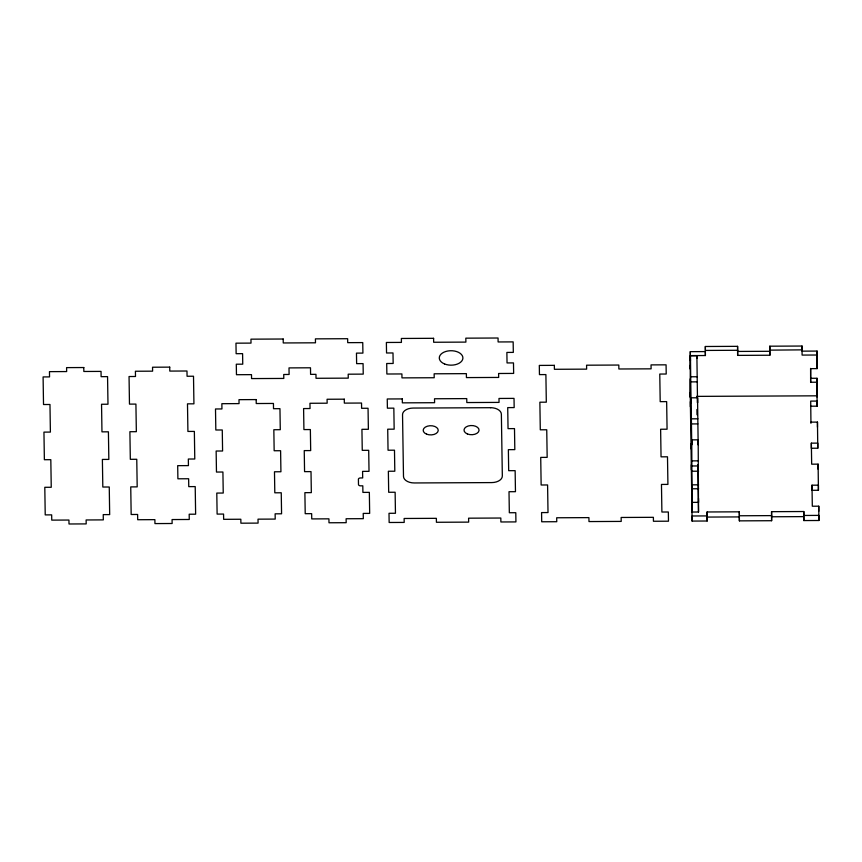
<?xml version="1.0" encoding="UTF-8"?>
<svg xmlns="http://www.w3.org/2000/svg" width="862" height="862" viewBox="0 0 862 862"><rect width="100%" height="100%" fill="white"/><g stroke="black" fill="none" stroke-linecap="round" stroke-linejoin="round"><path stroke-width="1.29" d="M690.214 397.565L690.3 351.664L705.342 351.588L705.396 355.532L690.365 355.607L690.333 369.205L690.279 365.262M690.365 406.767L690.365 401.66M690.29 396.412L690.246 378.86M690.688 427.789L690.688 422.692M690.764 381.888L690.451 355.758L696.895 355.726L697.53 402.877L697.541 397.781L691.098 397.813L691.087 402.91L690.764 381.888L697.207 381.855M691.012 448.811L691.012 443.714M691.335 469.833L691.335 464.737M691.744 439.857L692.067 512.039L698.511 512.006L698.188 439.825L691.744 439.857L691.733 444.954L691.098 397.813M691.658 490.866L691.658 485.759M691.981 511.888L691.981 506.781M692.121 521.079L692.132 515.982L707.163 515.918L707.163 521.014L692.121 521.079L690.225 392.469M698.188 439.825L698.177 444.932L697.541 397.781M705.396 355.532L705.353 346.492L737.581 346.341L737.635 355.381L769.863 355.23L769.809 346.19L802.037 346.039L802.091 355.079L817.133 355.015L817.111 368.613L810.657 368.645L810.636 382.243L817.09 382.222L817.057 395.82L696.561 396.38M707.099 517.071L707.109 511.974L739.337 511.823L739.402 515.767L771.63 515.616L771.619 520.713L739.391 520.863L739.327 516.92L707.099 517.071L707.163 521.014M737.635 355.381L737.581 346.341M739.391 520.863L739.337 511.823M771.555 516.769L771.565 511.672L803.793 511.522L803.858 515.465L818.9 515.39L818.889 520.497L803.847 520.562L803.793 516.618L771.555 516.769L771.619 520.713M802.037 346.039L802.037 349.864L769.874 350.134L769.809 346.19M803.847 520.562L803.793 511.522M810.636 382.243L810.592 368.408M811.347 443.154L811.336 448.251L817.779 448.218L817.79 443.122L811.347 443.154L811.67 464.176L818.113 464.144L818.426 490.273L811.982 490.306L811.993 485.198L818.437 485.166L818.426 490.273M816.993 396.973L817.025 378.278L810.582 378.299M802.026 351.146L817.068 351.071L817.111 368.613M810.689 406.207L817.133 406.174L817.144 401.078L810.7 401.099L810.948 423.285M817.456 427.196L817.467 422.1L811.023 422.132M818.103 469.251L818.113 464.144M818.749 511.295L818.76 506.199L812.316 506.22L811.993 485.198M737.635 350.284L705.407 350.435L705.353 346.492M737.57 351.437L769.798 351.297L769.863 355.23M690.774 376.78L697.218 376.759M691.421 418.835L697.864 418.803M691.41 423.932L697.854 423.899M692.067 460.879L698.511 460.847M692.057 465.976L698.5 465.954M692.143 471.234L698.586 471.202M692.111 484.843L698.565 484.81M692.175 488.776L698.619 488.754M817.068 351.071L817.133 355.015M817.025 378.278L817.09 382.222M817.004 391.876L817.133 406.174M817.467 422.1L817.779 448.218M818.76 506.199L818.889 520.497M771.565 511.672L771.63 515.616M707.109 511.974L707.163 515.918M698.532 498.408L698.597 502.352L692.154 502.384L692.089 498.441M696.938 409.515L697.013 414.773M697.789 464.704L698.511 512.006M690.3 351.664L690.44 360.866M696.808 355.575L696.895 358.28L696.808 355.575M283.189 339.014L250.961 339.165L251.014 343.108L235.972 343.173L236.134 353.689L242.588 353.657L242.75 364.173L236.296 364.206L236.457 374.711L251.499 374.647L251.564 378.58L283.792 378.44L283.738 374.496L289.104 374.464L289.007 367.902L310.492 367.794L310.589 374.367L315.966 374.345L316.02 378.289L348.259 378.138L348.194 374.194L363.236 374.119L363.074 363.613L356.631 363.645L356.469 353.129L362.913 353.097L362.751 342.591L347.709 342.656L347.645 338.712L315.417 338.863L315.481 342.807L283.253 342.957L283.189 339.014M433.597 338.313L401.369 338.464L401.423 342.408L386.381 342.473L386.542 352.989L392.997 352.957L393.158 363.473L386.704 363.505L386.866 374.011L401.907 373.946L401.972 377.879L434.2 377.739L434.146 373.796L466.374 373.645L466.428 377.588L498.667 377.437L498.602 373.494L513.644 373.418L513.483 362.913L507.039 362.934L506.878 352.429L513.321 352.396L513.159 341.891L498.117 341.955L498.053 338.012L465.825 338.163L465.889 342.106L433.661 342.257L433.597 338.313M83.786 367.535L66.589 367.621L66.654 371.565L49.468 371.641L49.543 376.899L43.1 376.931L43.52 404.526L49.974 404.493L50.395 432.088L43.951 432.121L44.371 459.715L50.815 459.683L51.246 487.278L44.802 487.299L45.223 514.894L51.666 514.873L51.752 520.12L68.938 520.045L69.003 523.988L86.189 523.902L86.125 519.969L103.321 519.883L103.235 514.625L109.679 514.603L109.258 487.008L102.815 487.03L102.384 459.435L108.838 459.414L108.407 431.819L101.964 431.851L101.544 404.256L107.987 404.224L107.556 376.629L101.113 376.662L101.037 371.403L83.84 371.479L83.786 367.535M169.728 367.137L152.542 367.223L152.606 371.166L135.409 371.242L135.496 376.5L129.052 376.532L129.472 404.116L135.916 404.095L136.347 431.69L129.893 431.711L130.324 459.306L136.767 459.284L137.187 486.879L130.744 486.901L131.164 514.495L137.618 514.463L137.694 519.721L154.891 519.646L154.945 523.59L172.131 523.503L172.077 519.56L189.263 519.484L189.187 514.226L195.631 514.194L195.211 486.599L188.756 486.631L188.638 478.755L177.895 478.798L177.691 465.663L188.433 465.609L188.336 459.037L194.78 459.004L194.359 431.42L187.916 431.442L187.485 403.847L193.928 403.825L193.508 376.231L187.065 376.252L186.979 371.005L169.792 371.08L169.728 367.137M554.341 365.348L539.31 365.413L539.45 374.614L545.894 374.582L546.314 402.177L539.871 402.209L540.291 429.804L546.745 429.772L547.165 457.366L540.722 457.399L541.142 484.994L547.585 484.961L548.016 512.556L541.573 512.588L541.713 521.779L556.755 521.715L556.69 517.771L588.918 517.62L588.983 521.564L621.211 521.413L621.146 517.469L653.385 517.319L653.439 521.262L668.481 521.198L668.341 511.996L661.897 512.028L661.466 484.433L667.921 484.401L667.49 456.806L661.046 456.838L660.626 429.244L667.069 429.211L666.649 401.617L660.195 401.649L659.775 374.054L666.218 374.022L666.078 364.831L651.036 364.895L651.101 368.839L618.873 368.99L618.808 365.046L586.58 365.197L586.634 369.141L554.406 369.292L554.341 365.348M256.186 399.591L238.989 399.666L239.054 403.61L221.868 403.696L221.943 408.944L215.5 408.976L215.823 429.998L222.267 429.976L222.59 450.998L216.146 451.031L216.47 472.053L222.913 472.02L223.236 493.042L216.793 493.075L217.116 514.097L223.56 514.064L223.646 519.323L240.832 519.247L240.897 523.191L258.083 523.105L258.018 519.161L275.215 519.086L275.129 513.827L281.572 513.795L281.249 492.773L274.806 492.805L274.482 471.783L280.926 471.751L280.603 450.729L274.159 450.751L273.836 429.729L280.279 429.696L279.956 408.674L273.513 408.707L273.437 403.448L256.24 403.535L256.186 399.591M344.283 399.181L327.086 399.257L327.151 403.2L309.964 403.276L310.04 408.534L303.596 408.566L303.92 429.588L310.363 429.556L310.686 450.589L304.243 450.61L304.566 471.643L311.01 471.611L311.333 492.633L304.889 492.665L305.213 513.687L311.656 513.655L311.742 518.913L328.928 518.838L328.993 522.771L346.179 522.695L346.115 518.752L363.311 518.676L363.225 513.418L369.669 513.386L369.345 492.364L362.902 492.396L362.805 485.823L360.65 485.834A2.144 1.315 0.1 0 1 358.484 484.53L358.409 479.272A2.144 1.315 0.1 0 1 360.531 477.947L362.686 477.936L362.579 471.374L369.022 471.342L368.699 450.32L362.255 450.341L361.932 429.319L368.376 429.287L368.052 408.265L361.609 408.297L361.534 403.039L344.337 403.125L344.283 399.181M402.295 398.912L387.253 398.977L387.394 408.179L393.837 408.146L394.16 429.168L387.717 429.201L388.04 450.223L394.484 450.19L394.807 471.223L388.363 471.245L388.687 492.277L395.13 492.245L395.453 513.267L389.01 513.299L389.15 522.491L404.192 522.426L404.138 518.482L436.366 518.331L436.42 522.275L468.659 522.124L468.594 518.181L500.822 518.03L500.887 521.973L515.929 521.909L515.788 512.707L509.334 512.739L509.011 491.717L515.465 491.685L515.142 470.663L508.688 470.684L508.364 449.662L514.819 449.63L514.495 428.608L508.041 428.64L507.718 407.618L514.172 407.586L514.021 398.384L498.99 398.459L499.044 402.403L466.816 402.554L466.751 398.61L434.523 398.761L434.588 402.705L402.36 402.856L402.295 398.912M490.532 407.694L413.178 408.06A10.743 6.573 0.1 0 0 402.532 414.676L403.491 476.438A10.743 6.573 0.1 0 0 414.331 482.957L491.685 482.591A10.743 6.573 0.1 0 0 502.33 475.975L501.372 414.213A10.743 6.573 0.1 0 0 490.532 407.694M444.555 363.958A11.82 7.23 0.1 0 0 462.883 358.409A11.82 7.23 0.1 0 0 445.826 351.47A11.82 7.23 0.1 0 0 444.555 363.958M467.376 433.952A7.521 4.601 0.1 0 0 479.046 430.418A7.521 4.601 0.1 0 0 468.185 426A7.521 4.601 0.1 0 0 467.376 433.952M426.561 434.146A7.521 4.601 0.1 0 0 438.219 430.612A7.521 4.601 0.1 0 0 427.358 426.194A7.521 4.601 0.1 0 0 426.561 434.146"/></g></svg>
